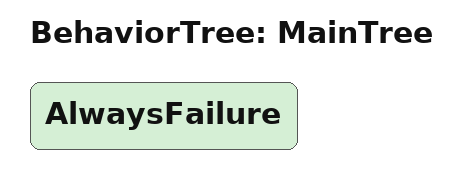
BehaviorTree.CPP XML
<!-- Fail-closed placeholder. Replace only after Nav2 behavior acceptance. -->
<root BTCPP_format="4" main_tree_to_execute="MainTree">
  <BehaviorTree ID="MainTree"><AlwaysFailure/></BehaviorTree>
</root>
